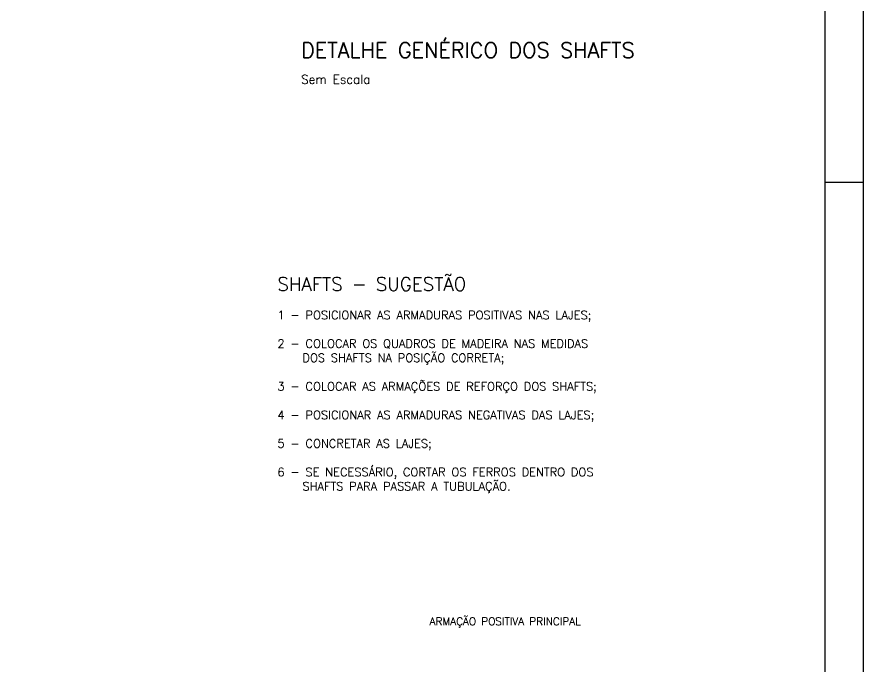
# Model space of a CAD drawing. Extents: x 0 to 119, y 0 to 84.
# Drawn here: x 96.72 to 118.9, y 17.01 to 34.03 of the extents above; entities that cross this region are included whole.
import ezdxf

# ---------------------------------------------------------------- set-up
doc = ezdxf.new("R2010")
doc.units = 0
doc.header["$MEASUREMENT"] = 0
for name, color, linetype in [('1', 1, 'CONTINUOUS'), ('2', 2, 'CONTINUOUS'), ('3', 3, 'CONTINUOUS'), ('32', 7, 'CONTINUOUS')]:
    doc.layers.add(name, color=color, linetype=linetype)
doc.styles.get("Standard").update_dxf_attribs({"font": 'ROMANS.SHX'})

msp = doc.modelspace()

# ---------------------------------------------------------------- linework, layer by layer
at = {"layer": '2', "linetype": 'Continuous'}
msp.add_line((117.9, 29.7), (118.9, 29.7), dxfattribs=at)
msp.add_lwpolyline([(0, 0), (0, 84.1), (118.9, 84.1), (118.9, 0), (0, 0)], dxfattribs=at)
at = {"layer": '3', "linetype": 'Continuous'}
msp.add_lwpolyline([(117.9, 1), (2.499999, 1), (2.499999, 83.1), (117.9, 83.1), (117.9, 1)], dxfattribs=at)

# ---------------------------------------------------------------- texts
at = {"layer": '1', "linetype": 'Continuous'}
for s, height, p in [('DETALHE GENÉRICO DOS SHAFTS', 0.4, (104.168227, 32.957466)), ('SHAFTS - SUGESTÃO', 0.35, (103.545432, 26.853071))]:
    msp.add_text(s, height=height, dxfattribs=at).set_placement(p)
at = {"layer": '2', "linetype": 'Continuous'}
for s, height, p in [('Sem Escala', 0.23, (104.168227, 32.277466)), ('1 - POSICIONAR AS ARMADURAS POSITIVAS NAS LAJES;', 0.22, (103.545432, 26.105071)), ('2 - COLOCAR OS QUADROS DE MADEIRA NAS MEDIDAS', 0.22, (103.545432, 25.357071)), ('    DOS SHAFTS NA POSIÇÃO CORRETA;', 0.22, (103.545432, 24.983071)), ('3 - COLOCAR AS ARMAÇÕES DE REFORÇO DOS SHAFTS;', 0.22, (103.545432, 24.235071)), ('4 - POSICIONAR AS ARMADURAS NEGATIVAS DAS LAJES;', 0.22, (103.545432, 23.487071)), ('5 - CONCRETAR AS LAJES;', 0.22, (103.545432, 22.739071)), ('6 - SE NECESSÁRIO, CORTAR OS FERROS DENTRO DOS', 0.22, (103.545432, 21.991071)), ('    SHAFTS PARA PASSAR A TUBULAÇÃO.', 0.22, (103.545432, 21.617071))]:
    msp.add_text(s, height=height, dxfattribs=at).set_placement(p)
at = {"layer": '32', "linetype": 'Continuous'}
msp.add_text('ARMAÇÃO POSITIVA PRINCIPAL', height=0.2, dxfattribs=at).set_placement((107.536659, 18.086855))

doc.saveas('drawing.dxf')
